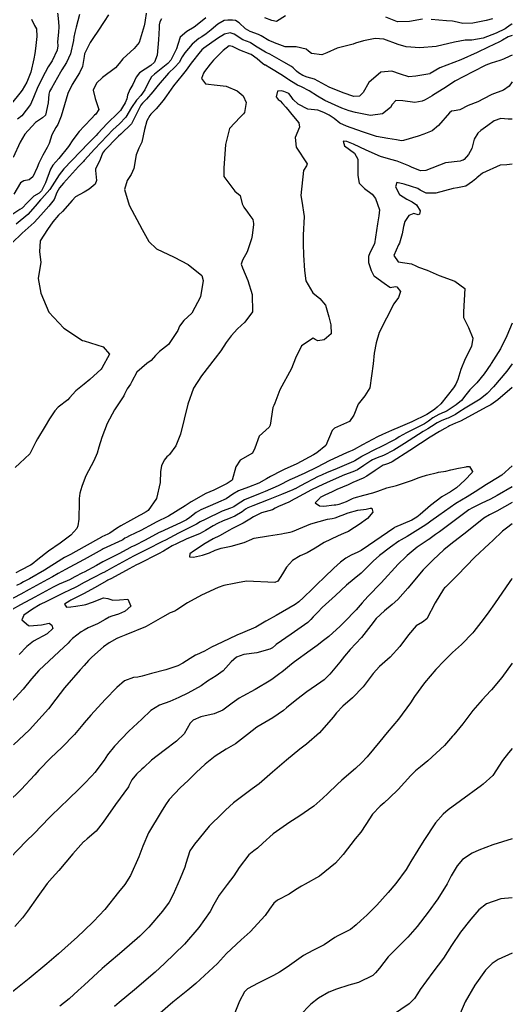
# Model space of a CAD drawing. Header units: feet. Extents: x 1313709 to 1317500, y 405869 to 411659.
# Drawn here: x 1317248 to 1317500, y 408612 to 409115 of the extents above; entities that cross this region are included whole.
import ezdxf

# ---------------------------------------------------------------- set-up
doc = ezdxf.new("R2010")
doc.units = ezdxf.units.FT
doc.layers.add('C-TOPO-MAJR', color=32, linetype='CONTINUOUS')

msp = doc.modelspace()

# ---------------------------------------------------------------- linework, layer by layer
at = {"layer": 'C-TOPO-MAJR'}
for points in [[(1317267.58, 409120.28), (1317268.27, 409113.86), (1317268.41, 409111.28), (1317268.27, 409108.48), (1317267.65, 409103.68), (1317267.8, 409101.56), (1317267.57, 409099.32), (1317264.95, 409093.97), (1317263, 409090.86), (1317261.4, 409087.98), (1317257.72, 409080.6), (1317255.36, 409075.19), (1317253.96, 409071.62), (1317249.51, 409065.89), (1317247.3, 409064.1)], [(1317313.15, 409119.32), (1317312.23, 409113.53), (1317311.95, 409111.8), (1317310.97, 409108.33), (1317309.34, 409103.19), (1317306.88, 409100.28), (1317301.02, 409094.95), (1317299.12, 409092.49), (1317297.34, 409090.36), (1317290.73, 409085.41), (1317287.56, 409082.45), (1317285.93, 409078.89), (1317286.92, 409074.71), (1317288.75, 409069.1), (1317287.22, 409066.74), (1317286.61, 409066.15), (1317285.29, 409064.66), (1317281.32, 409060.56), (1317278.68, 409057.84), (1317275.54, 409053.64), (1317273.3, 409050.13), (1317268.31, 409044.05), (1317265.27, 409040.56), (1317264.11, 409038.58), (1317261.6, 409031.61), (1317259.55, 409027.44), (1317258.26, 409026.33), (1317255.62, 409024.83), (1317252.18, 409021.31), (1317249.66, 409018.63), (1317248.46, 409018), (1317242.89, 409014.3)], [(1317254.36, 409115.25), (1317255.97, 409111.97), (1317257.01, 409110.32), (1317257.06, 409106.28), (1317256.45, 409100.26), (1317256.19, 409097.57), (1317255.59, 409094.89), (1317254.01, 409088.09), (1317252.03, 409082.94), (1317249.62, 409078.85), (1317248.5, 409077.34), (1317244.27, 409072.07)], [(1317343.4, 409115.85), (1317340.67, 409113.64), (1317337.48, 409111.15), (1317333.81, 409108.87), (1317330.32, 409106.04), (1317329.09, 409102.27), (1317328.4, 409100.09), (1317326.61, 409096.25), (1317325.6, 409094.28), (1317324.06, 409092.46), (1317317.25, 409087.17), (1317315.75, 409085.8), (1317314.04, 409082.63), (1317312.24, 409079.08), (1317310.25, 409076.26), (1317308.35, 409074.14), (1317308.08, 409073.84), (1317305.51, 409070.04), (1317302.67, 409065.19), (1317299.38, 409061.76), (1317295.94, 409058.7), (1317293.01, 409055.57), (1317289.84, 409052.27), (1317286.56, 409048.79), (1317281.52, 409043.15), (1317281.32, 409042.94), (1317280.95, 409042.55), (1317278.38, 409039.97), (1317270.72, 409031.47), (1317268.79, 409029), (1317267.39, 409026.62), (1317266.07, 409023.07), (1317263.32, 409019.62), (1317259.16, 409015.09), (1317255.72, 409011.34), (1317249.72, 409005.85), (1317244.34, 409000.77)], [(1317278.96, 409117.49), (1317277.26, 409111.1), (1317276.5, 409108.33), (1317276.04, 409106.04), (1317275.87, 409104.37), (1317274.37, 409097.55), (1317272.27, 409093.05), (1317269.9, 409089.25), (1317269.27, 409088.2), (1317264.54, 409079.87), (1317263.64, 409078.17), (1317263.21, 409076.9), (1317262.89, 409072.45), (1317261.64, 409066.19), (1317260.08, 409064.74), (1317256.42, 409062.49), (1317250.95, 409056.42), (1317248.55, 409052.41), (1317245.1, 409044.52)], [(1317293.72, 409117.35), (1317291.57, 409114), (1317288.32, 409109.13), (1317286.01, 409105.88), (1317284.36, 409103.2), (1317281.54, 409097.41), (1317281.32, 409096.13), (1317280.6, 409091.98), (1317280.47, 409091.03), (1317278.93, 409087.72), (1317275.2, 409081.88), (1317272.97, 409077.28), (1317269.48, 409065.64), (1317267.9, 409061.45), (1317266.89, 409059.86), (1317264.75, 409056.09), (1317263.36, 409051.6), (1317262.47, 409049.68), (1317260.23, 409045.79), (1317258.16, 409041.56), (1317257.26, 409039.41), (1317255.09, 409034.7), (1317253.15, 409033.05), (1317250.54, 409032.65), (1317248.81, 409031.54), (1317245.36, 409025.85)], [(1317500, 409112.87), (1317499.74, 409112.69), (1317498.96, 409112.1), (1317496.34, 409110.32), (1317491.74, 409108.06), (1317485.1, 409105.42), (1317479.3, 409104.42), (1317475.98, 409104.44), (1317470.52, 409103.4), (1317461.2, 409101.23), (1317452.83, 409100.62), (1317445.78, 409101.03), (1317441.75, 409102.24), (1317434.43, 409104.92), (1317429.94, 409105.28), (1317423.97, 409104.15), (1317419.94, 409102.88), (1317418.65, 409102.47), (1317410.63, 409100.34), (1317405.31, 409097.97), (1317402.76, 409096.95), (1317397.37, 409097.67), (1317395.97, 409098.83), (1317394.79, 409099.89), (1317389.54, 409101.07), (1317384.03, 409101.08), (1317378.51, 409103.11), (1317377.86, 409103.42), (1317375.71, 409104.37), (1317371.69, 409106.68), (1317370.31, 409107.33), (1317366.14, 409108.84), (1317363.76, 409110.32), (1317360.43, 409113.38), (1317358.59, 409114.44), (1317357.12, 409114.73), (1317354.72, 409114.76), (1317352.8, 409114.48), (1317349.66, 409112.64), (1317346.14, 409109.68), (1317343.59, 409107.67), (1317341.4, 409106.24), (1317339.87, 409105.24), (1317336.5, 409102.37), (1317332.67, 409098.02), (1317331.37, 409095.92), (1317329.78, 409093.04), (1317327.68, 409090.6), (1317324.41, 409087.57), (1317319.03, 409081.4), (1317316.46, 409078.03), (1317313.08, 409074.33), (1317311.05, 409072.2), (1317310.25, 409071.21), (1317309.52, 409069.88), (1317305.54, 409061.76), (1317300.02, 409056.37), (1317298.87, 409055.41), (1317297.87, 409054.38), (1317292.32, 409048.73), (1317291.73, 409048.11), (1317290.76, 409046.74), (1317289.47, 409043.52), (1317287.18, 409038.5), (1317287.06, 409037.84), (1317287.59, 409032.79), (1317286.86, 409030.98), (1317283.87, 409028.28), (1317281.32, 409026.9), (1317276.8, 409024.46), (1317275.2, 409022.62), (1317270.23, 409016.95), (1317268.27, 409015.15), (1317265.38, 409011.72), (1317262.62, 409007.79), (1317258.83, 409001.99), (1317258.45, 408996.41), (1317259.2, 408991.14), (1317257.83, 408982.68), (1317259.12, 408975.3), (1317263.3, 408965.55), (1317270.9, 408957.34), (1317280.44, 408951.09), (1317281.32, 408950.82), (1317290.97, 408947.8), (1317294.26, 408944.09), (1317290.36, 408937.01), (1317289.92, 408936.49), (1317284.15, 408931.09), (1317281.32, 408928.84), (1317278.73, 408926.79), (1317276.99, 408925.38), (1317273.81, 408921.77), (1317272.9, 408920.79), (1317268.01, 408916.95), (1317266.27, 408915.06), (1317263.66, 408911.04), (1317261.35, 408907.37), (1317257.41, 408900.77), (1317256.68, 408899.27), (1317253.56, 408893.13), (1317248.4, 408888.49), (1317245.99, 408886.23)], [(1317320.74, 409115.3), (1317319.91, 409113.8), (1317319.64, 409112.32), (1317319.57, 409110.82), (1317319.26, 409104.61), (1317318.6, 409096.81), (1317317.3, 409093.3), (1317315.35, 409091.57), (1317309.64, 409087.71), (1317307.94, 409085.56), (1317306.18, 409081.83), (1317304.61, 409079.23), (1317303.42, 409076.35), (1317303.19, 409074.53), (1317302.29, 409072.45), (1317300.82, 409070.22), (1317299.79, 409068.62), (1317298.71, 409067.42), (1317293.02, 409061.98), (1317288.23, 409056.74), (1317287.36, 409055.81), (1317281.32, 409049.58), (1317281.24, 409049.5), (1317279.47, 409047.57), (1317279.28, 409047.36), (1317270.92, 409038.79), (1317268.52, 409035.65), (1317263.73, 409028.15), (1317259.74, 409023.6), (1317259.04, 409022.95), (1317256.25, 409019.75), (1317252.6, 409015.47), (1317246.66, 409010.44)], [(1317384.1, 409116.96), (1317379.6, 409114.03), (1317377.1, 409114.56), (1317373.6, 409115.91)], [(1317454.15, 409115.17), (1317447.5, 409113.99), (1317441.42, 409113.83), (1317435.39, 409116.18)], [(1317489.95, 409115.4), (1317486.63, 409114.59), (1317479.78, 409113.2), (1317474.73, 409112.97), (1317470.36, 409114.08), (1317469.49, 409114.24), (1317466.43, 409114.37), (1317458.51, 409114.99)], [(1317500, 409106.84), (1317497.88, 409106.12), (1317494.92, 409104.39), (1317493.42, 409103.55), (1317487.72, 409100.95), (1317482.01, 409098.14), (1317473.65, 409094.42), (1317463.04, 409090.25), (1317458.09, 409087.45), (1317457.85, 409087.35), (1317450.75, 409086.11), (1317447.23, 409085.77), (1317442.85, 409087.16), (1317438.51, 409088.68), (1317432.86, 409088.14), (1317426.69, 409082.8), (1317423.8, 409077.8), (1317422.01, 409075.9), (1317419.05, 409075.66), (1317413.55, 409077.59), (1317406.44, 409080.54), (1317404.62, 409081.52), (1317398.96, 409084.58), (1317395.27, 409085.63), (1317393.08, 409086.42), (1317390.86, 409087.76), (1317389.77, 409088.63), (1317388.08, 409090.31), (1317387.25, 409090.97), (1317383.28, 409093.26), (1317376.23, 409097.26), (1317374.65, 409098.07), (1317374, 409098.4), (1317369.71, 409100.91), (1317366.33, 409103.15), (1317366.12, 409103.25), (1317362.41, 409104.63), (1317357.87, 409107.45), (1317355.9, 409108.15), (1317352.99, 409107.48), (1317349.49, 409105.36), (1317342.41, 409100.45), (1317341.43, 409099.58), (1317339.94, 409097.69), (1317336.62, 409093.48), (1317335.95, 409092.63), (1317333.41, 409089.17), (1317331.34, 409086.55), (1317326.89, 409081.1), (1317323.32, 409076.05), (1317321.73, 409073.73), (1317318.04, 409069.38), (1317315.29, 409066.59), (1317314.78, 409065.99), (1317313.28, 409063.18), (1317312.14, 409058.9), (1317310.69, 409052.44), (1317309.19, 409049.26), (1317307.8, 409045.92), (1317306.73, 409038.87), (1317305.36, 409035.92), (1317303.27, 409032.73), (1317301.94, 409028.2), (1317304.29, 409020.11), (1317310.98, 409007.81), (1317314.32, 409001.7), (1317318.28, 408997.85), (1317327.24, 408993.69), (1317334.49, 408989.94), (1317341.35, 408984.27), (1317342.02, 408981.77), (1317340.67, 408973.44), (1317336.26, 408964.98), (1317332.17, 408961.22), (1317330.04, 408958.32), (1317329.19, 408956.1), (1317324.31, 408948.98), (1317319.8, 408945.47), (1317317.71, 408943.48), (1317315.46, 408940.92), (1317313.27, 408939.24), (1317308.24, 408934.82), (1317305.6, 408930.04), (1317304.92, 408928.79), (1317303.27, 408926.39), (1317301.97, 408923.66), (1317301.58, 408922.83), (1317296.8, 408915.58), (1317293.01, 408908.61), (1317290.27, 408901.55), (1317288.73, 408896.57), (1317287.89, 408893.44), (1317286.19, 408889.58), (1317282.18, 408881.86), (1317281.32, 408879.65), (1317280.08, 408876.43), (1317279.15, 408873.01), (1317278.81, 408870.29), (1317278.74, 408868.63), (1317278.51, 408859.81), (1317278.05, 408856.42), (1317277.6, 408855.12), (1317274.57, 408851.55), (1317268.97, 408847.48), (1317263.1, 408843.38), (1317257.57, 408839.23), (1317254.76, 408836.88), (1317253.9, 408836.27), (1317249.04, 408833.79), (1317246.39, 408832.35)], [(1317500, 409096.87), (1317498.8, 409096.25), (1317495.52, 409094.78), (1317493.65, 409094.15), (1317489.15, 409092.71), (1317486.57, 409091.64), (1317479.76, 409088.35), (1317470.69, 409083.53), (1317466.33, 409080.62), (1317460.61, 409076.97), (1317459.83, 409076.56), (1317459.02, 409076.09), (1317455.42, 409073.96), (1317455.11, 409073.82), (1317454, 409073.36), (1317450.19, 409072.6), (1317444.09, 409073.44), (1317440.43, 409073.61), (1317438.68, 409071.58), (1317437.86, 409070.12), (1317433.75, 409066.84), (1317427.55, 409065.9), (1317419.87, 409067.47), (1317416.63, 409068.39), (1317412.92, 409069.71), (1317404.27, 409073.61), (1317400.51, 409075.82), (1317396.32, 409078.52), (1317392.33, 409080.6), (1317390.26, 409081.56), (1317389.5, 409081.98), (1317385.94, 409084.23), (1317385.41, 409084.6), (1317382.6, 409086.48), (1317376.2, 409090.25), (1317373.86, 409091.61), (1317373.54, 409091.77), (1317372.38, 409092.54), (1317369.61, 409094.95), (1317366.68, 409097.1), (1317366.05, 409097.38), (1317360.82, 409099.34), (1317357.04, 409101.3), (1317355.39, 409101.65), (1317352.25, 409099.22), (1317347.38, 409094.22), (1317345.74, 409092.27), (1317342.83, 409088.41), (1317342.19, 409087.59), (1317341.29, 409084.83), (1317343.29, 409082.1), (1317349.31, 409081.45), (1317353.9, 409080.9), (1317359.46, 409078.62), (1317362.51, 409076.09), (1317364.12, 409072.55), (1317363.16, 409067.46), (1317362.77, 409066.8), (1317361.02, 409065.2), (1317355.47, 409059.36), (1317353.54, 409051.21), (1317352.61, 409039.09), (1317352.71, 409034.83), (1317358.24, 409027.31), (1317360.96, 409025.04), (1317362.03, 409020.93), (1317362.91, 409019.15), (1317364.75, 409016.61), (1317365.99, 409014.86), (1317367.43, 409012.81), (1317367.82, 409010.81), (1317367.8, 409010.25), (1317367.15, 409004.69), (1317366.78, 409002.96), (1317364.59, 408996.37), (1317362.22, 408992.02), (1317361.59, 408990.03), (1317362.13, 408988.12), (1317364.9, 408981.78), (1317367.07, 408974.64), (1317367.29, 408965.65), (1317363.45, 408960.48), (1317359.67, 408956.99), (1317356.35, 408953.42), (1317353.83, 408950.04), (1317351.05, 408945.73), (1317348.15, 408941.97), (1317341.33, 408933), (1317337.11, 408926.68), (1317334.21, 408918.56), (1317330.48, 408903.22), (1317328.12, 408897.28), (1317324.92, 408892.81), (1317324.34, 408892.31), (1317323.57, 408891.63), (1317322.17, 408889.88), (1317320.79, 408887.03), (1317320.36, 408884.23), (1317320.12, 408878.54), (1317318.21, 408870.29), (1317313.95, 408864.17), (1317313.04, 408863.57), (1317310.22, 408862.08), (1317309.51, 408861.64), (1317304.95, 408859.2), (1317300.11, 408856.47), (1317297.89, 408855.04), (1317294.44, 408852.74), (1317293.47, 408852.2), (1317290.36, 408850.74), (1317290.24, 408850.68), (1317281.32, 408845.73), (1317274.27, 408841.82), (1317271.23, 408840.18), (1317269.95, 408839.43), (1317261.13, 408833.79), (1317253.42, 408829.37), (1317250.37, 408827.73), (1317248.97, 408826.97), (1317246.8, 408825.85)], [(1317500, 409083.18), (1317498.33, 409080.99), (1317495.45, 409078.99), (1317489.58, 409076.64), (1317485.25, 409074.42), (1317482.36, 409072.96), (1317477.46, 409071.13), (1317473.13, 409068.86), (1317470.32, 409068.32), (1317469, 409068.19), (1317468.01, 409067.41), (1317462.35, 409060.95), (1317459.04, 409058.21), (1317454.85, 409056.41), (1317451.95, 409055.5), (1317444.38, 409053.17), (1317443.45, 409053.12), (1317440.83, 409053.53), (1317436.44, 409054.2), (1317430.68, 409055.3), (1317423.47, 409057.61), (1317415.3, 409060.49), (1317411.91, 409062.12), (1317409.02, 409064.52), (1317406.48, 409066.09), (1317403.65, 409067.53), (1317400.59, 409068.68), (1317395.6, 409069.25), (1317390.54, 409071.71), (1317388.1, 409074.19), (1317387.12, 409075.76), (1317385.78, 409077.26), (1317383.35, 409078.2), (1317381.96, 409078.55), (1317380.13, 409078.33), (1317379.46, 409075.48), (1317380.48, 409074.23), (1317381.5, 409073.42), (1317382.64, 409072.18), (1317384.32, 409070.23), (1317385.37, 409069.04), (1317387.43, 409066.56), (1317390.89, 409062.18), (1317391.35, 409059.97), (1317389.17, 409054.8), (1317389.59, 409049.79), (1317395.18, 409041.23), (1317394.91, 409040.25), (1317393.32, 409037.82), (1317392.01, 409025.08), (1317392.56, 409022.27), (1317393.64, 409014.45), (1317393.21, 409004.89), (1317393.18, 409000.45), (1317393.35, 408994.59), (1317393.8, 408986.8), (1317394.47, 408981.55), (1317398.1, 408975.37), (1317401.75, 408972.43), (1317404.54, 408969.19), (1317406.24, 408963.23), (1317407.33, 408959.08), (1317407.51, 408954.41), (1317403.99, 408951.42), (1317400.7, 408950.87), (1317399.38, 408951.58), (1317398.23, 408952.29), (1317392.34, 408948.32), (1317389.31, 408942.03), (1317387.19, 408936.71), (1317381.28, 408925.94), (1317378.72, 408919.03), (1317378.24, 408917.92), (1317377.72, 408916.84), (1317376.27, 408907.78), (1317375.78, 408906.83), (1317370.65, 408902.18), (1317368.53, 408896.12), (1317367.34, 408893.5), (1317360.96, 408889.97), (1317358.83, 408886.53), (1317356.96, 408879.8), (1317354.44, 408878.07), (1317351.34, 408876.47), (1317347.56, 408874.61), (1317343.45, 408872.84), (1317335.91, 408868.6), (1317332.88, 408866.54), (1317324.4, 408861.33), (1317318.14, 408858.3), (1317316.5, 408857.47), (1317310.18, 408854.08), (1317304.46, 408851.35), (1317302.86, 408850.49), (1317302.12, 408850.02), (1317300.98, 408849.25), (1317300.66, 408849.08), (1317290.96, 408844.57), (1317290.59, 408844.38), (1317281.32, 408839.19), (1317280.94, 408838.97), (1317271.8, 408834.07), (1317268.04, 408832.07), (1317265.15, 408830.39), (1317262.59, 408828.92), (1317253.23, 408823.86), (1317248.9, 408821.51), (1317242.17, 408817.96)], [(1317500, 409064.06), (1317497.81, 409064.12), (1317494.14, 409064.49), (1317490.71, 409063.18), (1317487.58, 409060.91), (1317483.95, 409058.24), (1317482.41, 409056.98), (1317480.61, 409053.97), (1317479.32, 409049.07), (1317477.7, 409046), (1317475.45, 409043.43), (1317474.91, 409043.14), (1317474.19, 409042.94), (1317473.3, 409042.72), (1317465.88, 409041.88), (1317455.8, 409037.9), (1317453.17, 409037.71), (1317448.6, 409039.6), (1317447.21, 409040.2), (1317441.11, 409042.62), (1317437.95, 409043.53), (1317432.61, 409045.07), (1317425.41, 409048.21), (1317418.88, 409051.41), (1317415.56, 409052.76), (1317413.55, 409052.93), (1317414.35, 409050.5), (1317419.38, 409046.69), (1317421.11, 409043.69), (1317421.06, 409035.39), (1317421.85, 409031.38), (1317424.52, 409028.73), (1317428.42, 409025.82), (1317430.21, 409023.52), (1317432.19, 409017.76), (1317431.84, 409014.67), (1317431.2, 409010.64), (1317429.64, 409000.5), (1317427.3, 408995.88), (1317426.58, 408994.05), (1317426.62, 408990.95), (1317427.95, 408986.74), (1317429.36, 408984.13), (1317429.64, 408983.84), (1317434.49, 408980.34), (1317437.41, 408978.25), (1317437.56, 408978.19), (1317440.28, 408978.6), (1317441.1, 408978.51), (1317442.91, 408976.05), (1317441.86, 408973.05), (1317439.5, 408969.78), (1317431.95, 408955.2), (1317430.39, 408949.85), (1317429.5, 408944.52), (1317428.91, 408939.22), (1317427.24, 408926.85), (1317424.75, 408922.8), (1317421.2, 408918.46), (1317419, 408912.99), (1317416.85, 408909.75), (1317409.11, 408906.35), (1317408.05, 408905.1), (1317404.71, 408897.51), (1317400.2, 408893.64), (1317398.49, 408892.63), (1317389.95, 408888), (1317383.51, 408885.18), (1317382.04, 408884.53), (1317376.41, 408881.66), (1317374.38, 408880.47), (1317370.58, 408878.26), (1317365.21, 408876.08), (1317360.18, 408874.23), (1317357.24, 408872.51), (1317353.9, 408870.2), (1317352.61, 408869.63), (1317351.15, 408869.05), (1317345.65, 408866.55), (1317340.93, 408864.58), (1317338.56, 408863.21), (1317335.23, 408860.65), (1317333.52, 408859.52), (1317330.57, 408857.97), (1317326.48, 408856), (1317320.11, 408853.22), (1317319.56, 408852.95), (1317312.4, 408849.06), (1317307.25, 408846.43), (1317305.22, 408845.42), (1317305, 408845.31), (1317299, 408842.12), (1317291.56, 408838.41), (1317290.93, 408838.07), (1317287.59, 408836.13), (1317281.32, 408832.78), (1317280.46, 408832.32), (1317276.62, 408830.37), (1317273.77, 408828.88), (1317272.58, 408828.3), (1317268.57, 408826.53), (1317265.42, 408825), (1317256.08, 408819.99), (1317248.83, 408816.04), (1317244.48, 408813.6)], [(1317500, 409041.07), (1317497.13, 409040.75), (1317493.81, 409040.64), (1317484.78, 409036.61), (1317481.85, 409034.19), (1317481.33, 409033.71), (1317479.7, 409032.3), (1317476.31, 409029.84), (1317471.95, 409029.01), (1317469.78, 409028.78), (1317460.88, 409026.27), (1317456, 409026.23), (1317452.98, 409027.84), (1317451.68, 409028.69), (1317448.6, 409029.76), (1317444.72, 409030.97), (1317440.95, 409031.71), (1317440.31, 409029.56), (1317442.41, 409025.62), (1317446.05, 409023.2), (1317448.83, 409021.88), (1317451, 409020.29), (1317452.92, 409017.28), (1317452.58, 409015.59), (1317451.86, 409015.27), (1317449.67, 409015.97), (1317447.09, 409014.93), (1317445.03, 409011.78), (1317444.43, 409009.33), (1317443.82, 409005.6), (1317442.38, 409000.79), (1317441.94, 408999.86), (1317439.57, 408994.55), (1317441.67, 408991.16), (1317448.52, 408990.14), (1317450.77, 408989.15), (1317452.09, 408988.56), (1317456.54, 408987.06), (1317462.58, 408984.33), (1317470.64, 408981.35), (1317475.77, 408977.57), (1317475.05, 408965.75), (1317475.1, 408962.8), (1317477.7, 408957.72), (1317479.86, 408952.27), (1317479.15, 408947.95), (1317476.01, 408941.64), (1317473.68, 408936.3), (1317472.22, 408931.1), (1317471.2, 408928.79), (1317469.92, 408926.81), (1317463.42, 408918.66), (1317461.71, 408916.98), (1317460.45, 408915.96), (1317458.23, 408914.4), (1317456.3, 408913.22), (1317448.76, 408909.46), (1317442.7, 408906.91), (1317438.33, 408905.1), (1317433.68, 408903.11), (1317431.12, 408901.91), (1317423.47, 408897.78), (1317419.18, 408895.36), (1317418.28, 408894.89), (1317416.56, 408894.18), (1317415.24, 408893.67), (1317406.81, 408889.75), (1317399.96, 408886.21), (1317394, 408883.24), (1317387.14, 408880.28), (1317386.65, 408880.06), (1317380.39, 408876.91), (1317373.72, 408873.97), (1317371.14, 408873), (1317363.24, 408869.7), (1317359.49, 408867.29), (1317357.77, 408866.17), (1317356.12, 408865.5), (1317351.72, 408863.84), (1317343.07, 408859.68), (1317340.65, 408858.36), (1317338.73, 408857.32), (1317329.49, 408852.59), (1317322.87, 408849.15), (1317321.33, 408848.34), (1317313.25, 408844.27), (1317307.19, 408841.25), (1317306.56, 408840.91), (1317295.34, 408834.7), (1317292.83, 408833.35), (1317291.32, 408832.6), (1317290.87, 408832.38), (1317286.19, 408830.04), (1317281.32, 408827.42), (1317277.34, 408825.28), (1317273.55, 408823.38), (1317271.32, 408822.33), (1317262.01, 408817.76), (1317258.92, 408816.14), (1317254.96, 408813.77), (1317250.47, 408810.71), (1317249.47, 408808.31), (1317252.85, 408805.46), (1317253.34, 408805.29), (1317259.49, 408805.81), (1317263.49, 408806.63), (1317264.88, 408805.7), (1317265.34, 408803.92), (1317262.43, 408801.23), (1317255.45, 408797.5), (1317251.99, 408794.73), (1317248.08, 408790.61)], [(1317500, 408959.85), (1317497.16, 408953.44), (1317493.91, 408946.83), (1317489.27, 408939.3), (1317489.1, 408939.04), (1317485.58, 408934.01), (1317481.91, 408929.45), (1317478.23, 408925.82), (1317476.3, 408923.39), (1317474.06, 408920.45), (1317471.31, 408918.13), (1317466.66, 408915.14), (1317465.45, 408914.52), (1317465.26, 408914.44), (1317462.4, 408913.25), (1317459.47, 408911.63), (1317457.16, 408909.84), (1317455.18, 408908.48), (1317445.95, 408903.89), (1317442.26, 408901.81), (1317440.46, 408900.73), (1317431.76, 408896.18), (1317431.03, 408895.82), (1317423.34, 408891.97), (1317423.07, 408891.82), (1317419.64, 408889.64), (1317418.82, 408889.23), (1317417.67, 408888.79), (1317409.34, 408885.2), (1317405.5, 408883.62), (1317402.46, 408882.32), (1317400.87, 408881.55), (1317391.79, 408876.8), (1317389.07, 408875.36), (1317388.84, 408875.23), (1317387.94, 408874.77), (1317382.13, 408872.42), (1317375.24, 408869.66), (1317367.43, 408866.66), (1317364.92, 408865.58), (1317363.71, 408864.84), (1317362.04, 408863.6), (1317358.33, 408861.28), (1317355.1, 408859.96), (1317352.25, 408858.95), (1317349.39, 408857.62), (1317347.2, 408856.39), (1317343.36, 408854.08), (1317342.02, 408853.26), (1317340.14, 408852.24), (1317333.77, 408849.7), (1317328.42, 408847.29), (1317326.32, 408846.15), (1317321.79, 408843.52), (1317319.2, 408842.12), (1317309.17, 408837.07), (1317308.1, 408836.54), (1317304.29, 408834.5), (1317295.27, 408829.58), (1317293.47, 408828.68), (1317292.83, 408828.35), (1317286.58, 408824.74), (1317281.32, 408821.85), (1317280.95, 408821.64), (1317274.53, 408818.4), (1317274.04, 408818.17), (1317271.3, 408816.31), (1317272.27, 408814.93), (1317274.56, 408815.01), (1317277.05, 408815.34), (1317281.32, 408816.12), (1317282.24, 408816.29), (1317285.49, 408817.46), (1317291.24, 408819.56), (1317293.4, 408819.26), (1317296.01, 408818.37), (1317299.33, 408818.59), (1317303.57, 408818.87), (1317305.07, 408815.43), (1317302.32, 408812.84), (1317301.96, 408812.65), (1317298.82, 408811.35), (1317295.39, 408810.33), (1317294.05, 408809.82), (1317292.09, 408808.6), (1317288.19, 408806.34), (1317283.33, 408804.25), (1317281.32, 408803.09), (1317279.81, 408802.22), (1317275.32, 408798.89), (1317273.98, 408797.5), (1317273.13, 408796.43), (1317268.57, 408792.22), (1317258.08, 408782.49), (1317254.33, 408778.19), (1317250.19, 408773), (1317241.8, 408764.03)], [(1317500, 408939.06), (1317497.22, 408935.33), (1317490.33, 408927.36), (1317487.15, 408923.94), (1317483.65, 408921.1), (1317479.31, 408918.58), (1317475.95, 408916.56), (1317472.76, 408914.41), (1317470.93, 408913.27), (1317467.18, 408911.45), (1317466.61, 408911.23), (1317463.69, 408910.05), (1317461.71, 408909.05), (1317458.79, 408907.22), (1317456.89, 408905.99), (1317454.48, 408904.51), (1317444.95, 408898.38), (1317439.53, 408894.99), (1317434.2, 408892.33), (1317430.99, 408891.07), (1317428.57, 408890.03), (1317427.81, 408889.61), (1317424.22, 408887.17), (1317420.89, 408885), (1317418.51, 408884.04), (1317414.3, 408882.52), (1317405.37, 408878.59), (1317400.6, 408876.34), (1317397.48, 408874.75), (1317389.32, 408870.43), (1317388.61, 408870.02), (1317385.89, 408868.57), (1317380.64, 408866.27), (1317378.92, 408865.35), (1317377.43, 408864.62), (1317371.95, 408862.98), (1317367.76, 408860.95), (1317366.02, 408859.77), (1317362.45, 408857.78), (1317359.46, 408856.29), (1317356.82, 408854.83), (1317355.61, 408854.12), (1317350.46, 408851.37), (1317347.26, 408849.8), (1317343.14, 408847.46), (1317337.18, 408843.5), (1317335.35, 408842.06), (1317335.11, 408840.61), (1317337.23, 408840.44), (1317341.7, 408841.37), (1317345.3, 408842.63), (1317348.27, 408843.92), (1317351.24, 408844.93), (1317356.4, 408846.08), (1317363.09, 408847.82), (1317366.93, 408849.53), (1317367.7, 408849.89), (1317368.21, 408850.03), (1317375.43, 408851.27), (1317382.11, 408852.37), (1317383.57, 408852.66), (1317386.47, 408853.14), (1317387.8, 408853.48), (1317392.94, 408855.7), (1317397.06, 408857.37), (1317405.69, 408859.79), (1317408.07, 408860.15), (1317409.57, 408860.49), (1317412.61, 408861.65), (1317413.08, 408861.84), (1317416.2, 408863.04), (1317421.05, 408864.35), (1317425.39, 408864.97), (1317427.47, 408865.4), (1317428.21, 408865.37), (1317428.72, 408863.34), (1317425.99, 408860.18), (1317421.84, 408857.15), (1317417.1, 408854), (1317416.3, 408853.55), (1317414.19, 408852.58), (1317410.8, 408851.18), (1317403.84, 408847.97), (1317399.32, 408845.07), (1317395.19, 408842.63), (1317391.68, 408841.06), (1317387.68, 408838.64), (1317384.63, 408835.32), (1317382.66, 408831.89), (1317380.2, 408828.08), (1317378.7, 408827.53), (1317364.3, 408828.2), (1317359.65, 408827.33), (1317357.99, 408826.97), (1317352.72, 408825.88), (1317349.81, 408824.9), (1317341.17, 408821.03), (1317334.14, 408817.06), (1317328.73, 408813.46), (1317327.56, 408812.88), (1317325.3, 408811.98), (1317321.28, 408809.73), (1317317.78, 408807.72), (1317313.03, 408804.99), (1317312.65, 408804.8), (1317302.62, 408800.74), (1317299.16, 408799.4), (1317297.99, 408798.88), (1317294.08, 408796.6), (1317291.18, 408794.63), (1317285.2, 408789.38), (1317283.53, 408787.56), (1317281.32, 408785.11), (1317279.21, 408782.77), (1317271.29, 408773.68), (1317266.84, 408767.88), (1317263.07, 408762.92), (1317253.33, 408752.19), (1317245.13, 408744.53)], [(1317500, 408927.04), (1317492.68, 408920.69), (1317489.01, 408918.2), (1317487.05, 408917.17), (1317481.01, 408913.97), (1317475.77, 408911), (1317473.6, 408909.88), (1317471, 408908.77), (1317467.87, 408907.4), (1317467.4, 408907.18), (1317465.47, 408906.18), (1317462.84, 408904.65), (1317458.1, 408901.7), (1317453.04, 408898.43), (1317447.68, 408894.91), (1317438.58, 408889.12), (1317436.79, 408888.23), (1317434.69, 408887.58), (1317433.97, 408887.31), (1317429.94, 408884.58), (1317425.78, 408881.71), (1317423.91, 408880.79), (1317418.55, 408878.55), (1317416.12, 408877.42), (1317410.41, 408874.91), (1317407.95, 408873.83), (1317404.18, 408872.05), (1317401.94, 408870.79), (1317401.61, 408870.58), (1317399.36, 408868.17), (1317401.47, 408866.54), (1317403.76, 408866.39), (1317408.97, 408867.1), (1317409.9, 408867.2), (1317411.61, 408867.5), (1317415.26, 408868.85), (1317418.36, 408870.35), (1317419.27, 408870.75), (1317424.13, 408872.09), (1317428.78, 408873.23), (1317431.35, 408874.14), (1317435.96, 408875.74), (1317440.86, 408877.06), (1317442.41, 408877.51), (1317448.51, 408879.63), (1317452.36, 408881.05), (1317453.41, 408881.44), (1317456.24, 408882.31), (1317461.83, 408883.66), (1317462.36, 408883.75), (1317466.02, 408884.31), (1317468.65, 408884.92), (1317472.54, 408885.89), (1317476.39, 408886.58), (1317476.75, 408886.69), (1317478.08, 408886.78), (1317479.65, 408884.14), (1317479.47, 408883.6), (1317475.68, 408879.81), (1317471.48, 408875.87), (1317468.37, 408873.73), (1317464.09, 408871.15), (1317458.24, 408866.81), (1317452.87, 408862.18), (1317451.23, 408860.84), (1317448.74, 408859.36), (1317439.85, 408855.47), (1317439.46, 408855.26), (1317426.62, 408846.4), (1317422.82, 408843.86), (1317420.81, 408842.81), (1317419.51, 408842.24), (1317417.74, 408841.41), (1317414.89, 408839.86), (1317412.19, 408837.91), (1317408.77, 408834.8), (1317404.04, 408830.18), (1317400.22, 408826.37), (1317397.98, 408824.19), (1317393.37, 408819.85), (1317391, 408817.61), (1317389.07, 408816.16), (1317379.43, 408810.68), (1317374.47, 408807.91), (1317374.08, 408807.66), (1317368.93, 408804.61), (1317362.16, 408801.69), (1317359.33, 408800.51), (1317351.78, 408797.01), (1317346.38, 408794.36), (1317342.72, 408792.47), (1317338.68, 408790.5), (1317338.2, 408790.26), (1317335.52, 408788.63), (1317331.69, 408786.24), (1317329.08, 408784.94), (1317323.08, 408782.85), (1317315.77, 408781.01), (1317310.91, 408779.65), (1317308.68, 408779.14), (1317306.43, 408778.96), (1317301.9, 408777.19), (1317297.94, 408773.88), (1317292.09, 408767.7), (1317284.76, 408759.74), (1317281.32, 408755.83), (1317280.59, 408755), (1317276.3, 408749.85), (1317269.91, 408743.14), (1317264.35, 408737.94), (1317258.11, 408731.54), (1317256.1, 408729.22), (1317249.07, 408721.7), (1317242.32, 408715.09)], [(1317500, 408887.1), (1317494.64, 408882.31), (1317488.52, 408878.48), (1317486.76, 408877.5), (1317481.01, 408873.69), (1317476.94, 408871.28), (1317471.08, 408867.78), (1317462.54, 408861.73), (1317458.41, 408858.72), (1317456.3, 408857.21), (1317454.56, 408855.99), (1317446.35, 408850.87), (1317443.23, 408849.24), (1317442.06, 408848.57), (1317437.8, 408845.58), (1317432.23, 408841.3), (1317428.9, 408838.29), (1317426.78, 408836.06), (1317422.88, 408832.29), (1317419.19, 408829.36), (1317415.26, 408826.03), (1317409.65, 408820.78), (1317402.94, 408814.66), (1317400.61, 408812.35), (1317398.24, 408809.96), (1317397.01, 408808.51), (1317395.64, 408807.02), (1317387.01, 408801.15), (1317379.42, 408795.85), (1317379.04, 408795.53), (1317377.43, 408794.13), (1317376.23, 408793.4), (1317369.48, 408791.52), (1317362.84, 408790.6), (1317359.08, 408789.25), (1317356.45, 408787), (1317352.34, 408782.39), (1317348.67, 408779.72), (1317344.35, 408777.09), (1317341.05, 408774.75), (1317334.28, 408770.87), (1317329.59, 408768.73), (1317324.99, 408766.74), (1317319.76, 408764.75), (1317315.29, 408762.03), (1317310.7, 408757.67), (1317304.21, 408751.51), (1317296.81, 408743.86), (1317293.3, 408739.41), (1317291.52, 408736.65), (1317286.79, 408730.36), (1317285.28, 408728.76), (1317281.32, 408724.62), (1317279.86, 408723.09), (1317272.27, 408715.78), (1317270, 408713.74), (1317263.42, 408707.2), (1317255.75, 408699.31), (1317251.63, 408695.26), (1317243.58, 408686.83)], [(1317500, 408876.33), (1317492.29, 408871.83), (1317488.81, 408869.97), (1317484.03, 408867.74), (1317479.73, 408865.68), (1317477.8, 408864.55), (1317475.01, 408862.56), (1317462.81, 408853.41), (1317460.77, 408851.94), (1317457.39, 408849.45), (1317456.99, 408849.17), (1317451.45, 408845.42), (1317446.27, 408841.29), (1317445.54, 408840.65), (1317441.65, 408836.82), (1317432.99, 408827.32), (1317426.27, 408820.24), (1317423.35, 408817.04), (1317420.18, 408813.54), (1317414.13, 408807.23), (1317412.11, 408805.12), (1317406.21, 408799.94), (1317403.63, 408797.86), (1317400.28, 408795.23), (1317396.73, 408792.72), (1317388.74, 408787.02), (1317387.17, 408785.79), (1317384.09, 408783.15), (1317382.35, 408781.73), (1317381.28, 408780.96), (1317377.9, 408778.49), (1317376.65, 408777.58), (1317368.69, 408772.8), (1317362.41, 408769.44), (1317360.54, 408768.45), (1317356.84, 408765.88), (1317352.18, 408762.19), (1317347.78, 408760.37), (1317340.98, 408758.79), (1317337.03, 408757.15), (1317336.77, 408756.99), (1317335.46, 408755.53), (1317332.34, 408750.24), (1317328.56, 408746.37), (1317322.1, 408741.68), (1317315.67, 408736.68), (1317311.72, 408733.01), (1317310.85, 408732.1), (1317308.12, 408729.51), (1317305.73, 408726.68), (1317304.2, 408723.57), (1317303.9, 408723.04), (1317297.4, 408714.12), (1317291.08, 408705.05), (1317287.48, 408700.46), (1317282.89, 408696.54), (1317281.32, 408695.23), (1317281.05, 408695.01), (1317275.54, 408688.88), (1317268.38, 408680.44), (1317264.9, 408676.62), (1317262.4, 408673.66), (1317257.58, 408667.01), (1317252.44, 408659.65), (1317249.86, 408656.23), (1317245.83, 408651.84)], [(1317500, 408868.4), (1317492.18, 408863.96), (1317488.28, 408861.95), (1317485.46, 408860.24), (1317476.8, 408853.4), (1317468.68, 408847.09), (1317465.06, 408844.14), (1317459.52, 408838.99), (1317459.09, 408838.58), (1317454.56, 408833.97), (1317446.72, 408824.61), (1317441.45, 408818.74), (1317438.7, 408816.26), (1317434.73, 408812.92), (1317430.54, 408809.02), (1317427.75, 408805.53), (1317423.02, 408799.42), (1317417.17, 408793.22), (1317414.25, 408789.85), (1317411.85, 408786.81), (1317406.79, 408780.69), (1317403.82, 408777.72), (1317402.22, 408776.47), (1317395, 408771.57), (1317389.9, 408767.7), (1317384.63, 408763.37), (1317383.16, 408762.15), (1317377.76, 408758.39), (1317369.48, 408753.62), (1317364.7, 408749.85), (1317358.62, 408745.01), (1317353.88, 408742.33), (1317348.17, 408738.71), (1317343.12, 408734.6), (1317338.52, 408730.41), (1317334.5, 408726.32), (1317330.37, 408722.5), (1317324.66, 408716.7), (1317322.81, 408713.84), (1317320.7, 408710.39), (1317314.12, 408699.54), (1317311.25, 408692.71), (1317309.19, 408687.29), (1317304.92, 408677.72), (1317302.02, 408673.24), (1317298.89, 408669.37), (1317291.81, 408660.36), (1317286.09, 408654.26), (1317281.32, 408649.75), (1317277.87, 408646.48), (1317268.22, 408637.84), (1317262.16, 408632.66), (1317253.26, 408625.12), (1317244.75, 408618.46)], [(1317500, 408857.36), (1317497.05, 408855.26), (1317494.99, 408853.62), (1317490, 408848.9), (1317488.15, 408847.16), (1317480.84, 408840.43), (1317471.94, 408831.19), (1317465.92, 408825.09), (1317465.43, 408824.66), (1317464.9, 408824.1), (1317460.56, 408817.02), (1317456.28, 408808.82), (1317454.18, 408807.19), (1317450.96, 408805.28), (1317446.94, 408800.76), (1317442.58, 408794.72), (1317437.65, 408789.31), (1317432.18, 408784.47), (1317428.94, 408781.03), (1317423.8, 408774.21), (1317418.45, 408768.59), (1317413.39, 408764.28), (1317410.15, 408760.87), (1317408.45, 408758.68), (1317401.5, 408750.68), (1317394.95, 408744.8), (1317391.55, 408742.25), (1317384.63, 408736.76), (1317377.53, 408730.62), (1317370.63, 408724.7), (1317367.16, 408722.03), (1317357.64, 408714.94), (1317353.49, 408711.12), (1317351.94, 408709.62), (1317345.12, 408703.03), (1317340.05, 408696.66), (1317337.65, 408693.8), (1317335.33, 408690.46), (1317333.25, 408683.99), (1317332.69, 408682.06), (1317330.32, 408676.21), (1317326.78, 408668.07), (1317324.65, 408664.18), (1317321.25, 408659.57), (1317314.33, 408651.44), (1317309.67, 408646.76), (1317300.58, 408638.79), (1317292.83, 408632.29), (1317290.48, 408630.27), (1317281.32, 408621.84), (1317278.32, 408619.07), (1317273.69, 408614.84), (1317268.84, 408611)], [(1317500, 408829.57), (1317499.62, 408829.14), (1317498.76, 408827.92), (1317490.94, 408816.48), (1317488, 408812.4), (1317485.11, 408808.57), (1317480.37, 408802.51), (1317479.8, 408801.81), (1317474.12, 408795.8), (1317469.46, 408791.75), (1317465.18, 408787.53), (1317461.03, 408782.94), (1317455.18, 408776.18), (1317450.09, 408769.21), (1317447.96, 408765.99), (1317441.86, 408757.73), (1317436.09, 408750.82), (1317432.36, 408746.2), (1317425.94, 408738.44), (1317423.04, 408735.4), (1317419.84, 408732.46), (1317412.96, 408726.48), (1317410.6, 408724.26), (1317405.81, 408719.62), (1317403.21, 408717.25), (1317398.57, 408713.3), (1317390.95, 408707.95), (1317386.33, 408705.08), (1317377.91, 408699.09), (1317372.54, 408694.25), (1317369.92, 408691.74), (1317368, 408690.34), (1317365.43, 408688.28), (1317360.54, 408681.92), (1317357.77, 408677.66), (1317354.37, 408673.28), (1317350.19, 408667.77), (1317347.63, 408663.03), (1317345.65, 408659.39), (1317339.95, 408651.24), (1317332.62, 408642.74), (1317322.42, 408632.89), (1317317.52, 408628.5), (1317306.98, 408619.43), (1317299.11, 408612.87), (1317296.88, 408610.81)], [(1317500, 408786.19), (1317494.61, 408779), (1317489.3, 408772.64), (1317488.84, 408772.14), (1317484.57, 408767.59), (1317479.91, 408762.05), (1317474.69, 408755.21), (1317470.08, 408749.73), (1317469.5, 408748.99), (1317465.44, 408744.15), (1317456.89, 408736.42), (1317453.1, 408733.37), (1317450.56, 408731.34), (1317448.14, 408728.91), (1317441.73, 408721.71), (1317437.25, 408717.44), (1317434.57, 408714.99), (1317432.55, 408713.19), (1317428.53, 408709.06), (1317425.16, 408703.86), (1317422.57, 408699.98), (1317419.67, 408696.45), (1317413.56, 408688.55), (1317409.61, 408684.04), (1317401.47, 408677.53), (1317394.12, 408673.43), (1317392.27, 408672.4), (1317389.3, 408670.42), (1317385.96, 408668.34), (1317380.05, 408665.13), (1317378.17, 408663.71), (1317375.92, 408660.56), (1317373.83, 408657.43), (1317366.08, 408649.01), (1317361.55, 408644.97), (1317354.07, 408637.96), (1317352.55, 408636.28), (1317349.48, 408632.94), (1317338.39, 408622.68), (1317334.24, 408619.23), (1317326.67, 408613.08), (1317316.28, 408604.02)], [(1317500, 408742.61), (1317498.05, 408740.52), (1317495.08, 408736.51), (1317490, 408728.91), (1317485.15, 408724.42), (1317484.33, 408723.84), (1317473.57, 408715.99), (1317467.2, 408711.31), (1317464.7, 408709.18), (1317460.69, 408704.73), (1317454.76, 408695.7), (1317451.73, 408690.73), (1317448.1, 408684.9), (1317445.72, 408680.92), (1317440.54, 408673.73), (1317436.58, 408669.16), (1317430.76, 408662.61), (1317425.76, 408657.52), (1317422.7, 408654.89), (1317420.27, 408652.69), (1317417.35, 408650.27), (1317410.85, 408646.91), (1317409.4, 408646.08), (1317403.92, 408642.31), (1317398.2, 408639.48), (1317393.33, 408636.86), (1317384.94, 408630.92), (1317381.13, 408628.44), (1317378.04, 408626.78), (1317370.23, 408622.84), (1317364.81, 408619.96), (1317363.17, 408618.46), (1317360.71, 408613.68), (1317358.34, 408607.62)], [(1317500, 408696.47), (1317499.98, 408696.47), (1317490.14, 408693.46), (1317482.89, 408690.79), (1317479.51, 408689.29), (1317474.58, 408685.95), (1317471.89, 408682.82), (1317468.83, 408677.64), (1317466.67, 408673.54), (1317461.91, 408665.86), (1317457.01, 408659.03), (1317451.49, 408651.84), (1317446.66, 408646.33), (1317439.63, 408639.4), (1317436.62, 408636.25), (1317432.14, 408630.54), (1317430.19, 408628.02), (1317428.75, 408626.78), (1317421.43, 408623.19), (1317418.46, 408622.28), (1317416.5, 408621.72), (1317410.28, 408619.68), (1317406.37, 408618.16), (1317400.93, 408615.12), (1317397.08, 408612.05), (1317391.51, 408606.31)], [(1317500, 408666.39), (1317494.15, 408665.85), (1317486.91, 408663.25), (1317482.88, 408660.25), (1317478.79, 408655.48), (1317473.61, 408648.81), (1317469.03, 408642.1), (1317464.84, 408635.59), (1317459.37, 408628.47), (1317452.89, 408619.61), (1317451.56, 408617.31), (1317450.01, 408614.92), (1317447.37, 408612.32), (1317438.83, 408606.42)], [(1317500, 408638.08), (1317492.79, 408634.98), (1317489.76, 408632.94), (1317486.35, 408629.45), (1317480.81, 408621.86), (1317476, 408613.32), (1317472.92, 408606.1)]]:
    msp.add_lwpolyline(points, dxfattribs=at)

doc.saveas('drawing.dxf')
